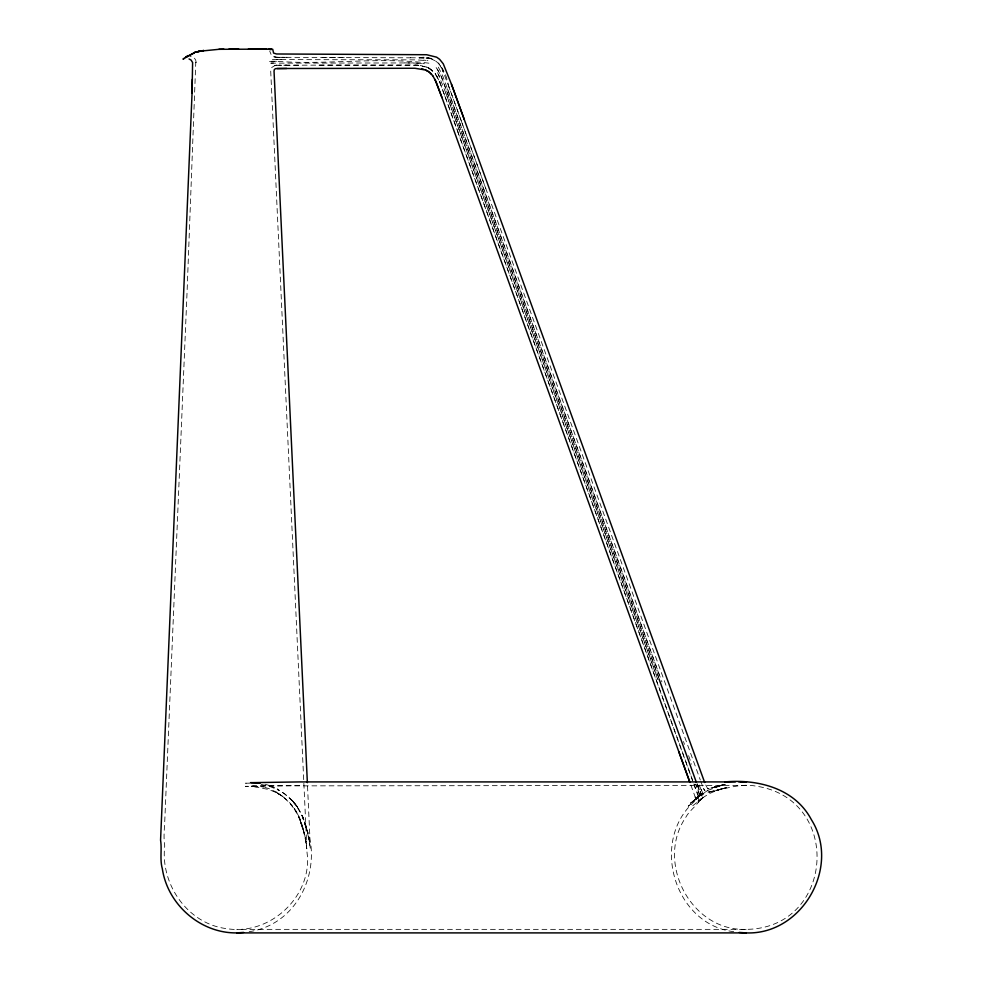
<?xml version="1.0" encoding="UTF-8"?>
<svg xmlns="http://www.w3.org/2000/svg" width="982" height="982" viewBox="0 0 982 982"><rect width="100%" height="100%" fill="white"/><g stroke="black" fill="none" stroke-linecap="round" stroke-linejoin="round"><path stroke-width="0.74" stroke-dasharray="4.91 3.68" d="M733.738 931.685C674.155 924.59 650.096 841.328 693.881 801.975C696.385 798.661 695.833 800.661 695.182 796.991M696.557 798.464L695.489 799.888L698.46 796.512L696.25 798.747M700.35 799.63L701.909 798.292L698.632 801.545L698.312 796.132M698.644 801.521L699.037 800.49L698.141 802.208L698.521 797.359L693.979 784.066L444.92 96.261C440.734 86.011 438.34 71.968 426.814 67.046M698.877 800.993L698.411 801.987L702.596 797.617L699.454 800.551L701.909 798.292L700.399 799.655M696.643 798.341L696.201 798.832L700.51 794.659L695.293 799.115L702.731 793.321L690.42 803.153L707.433 790.535L724.213 784.446L712.392 787.846M698.092 796.954L697.171 797.801L699.859 795.383L688.235 806.296L695.366 799.127L707.531 790.522M692.776 805.731L704.56 796.414L697.588 801.913M698.202 796.733L702.621 793.321L698.705 783.783M702.461 797.924L709.078 793.738L718.137 789.847L716.651 790.301L726.41 787.564L711.447 791.738L726.361 787.564M274.592 65.524L275.255 65.377L271.805 67.427L270.688 70.52L306.335 836.468C306.298 843.243 306.654 849.982 307.501 856.709C309.931 898.714 268.798 935.269 227.431 928.739C188.004 924.418 160.226 884.389 164.73 846.005C163.65 838.959 164.08 831.852 164.608 824.745L187.108 290.942L195.786 62.136L195.811 64.542C197.137 60.503 194.473 56.49 190.275 56.514M715.461 786.926L717.032 786.435M717.13 786.422L715.559 786.926L724.176 784.471M713.595 791.271L727.417 787.466L719.646 789.442M712.269 787.871L726.754 783.931M716.725 790.301L718.223 789.847M714.503 787.122L719.806 785.649M713.791 787.306L718.578 785.981M719.88 785.637L718.677 785.968L725.391 784.274L707.801 788.828L705.162 783.845M710.882 788.092L725.661 784.385M707.85 788.828L709.139 788.595M704.941 790.719C701.651 785.17 704.585 791.983 707.519 792.13C723.538 789.786 739.139 782.998 755.674 786.079C843.219 798.685 834.516 928.616 746.111 929.353L236.748 929.353M709.164 792.302L715.485 790.645L707.531 792.167L709.065 792.29M249.17 931.685C293.066 925.24 317.8 880.51 309.968 838.923L307.44 784.225M276.052 65.278L274.923 65.45L276.998 65.205M270.651 63.155L413.189 62.934L424.875 63.793L422.69 63.425M271.155 63.093L273.561 62.983M269.534 61.387L276.494 61.289C327.313 65.193 379.629 56.588 430.141 63.351M276.666 65.278L275.917 65.291L286.854 65.131M249.858 783.157L245.537 783.206L248.581 783.305M298.589 65.18L278.925 65.254L410.709 64.873L417.755 65.107L426.814 67.144M318.99 65.131L420.284 65.475M746.308 785.428L250.533 785.907L263.704 786.95L261.151 786.275L269.178 788.706L276.74 792.327L275.291 791.48L282.411 796.255L288.892 802.208L294.575 809.34L293.876 808.358L299.191 817.564L304.506 834.148L298.577 816.459L302.517 826.77L306.028 842.274L305.242 837.413L306.777 848.816L305.255 837.13L306.028 842.114C303.978 830.207 301.081 818.104 294.097 808.039L299.301 817.159L304.53 833.841L298.688 816.042M299.743 785.465L245.439 786.337L258.389 786.803L245.439 786.337M276.507 61.289L269.866 61.289M276.629 59.607L284.043 59.62M322.17 57.459L347.542 57.533M286.241 57.324L410.697 57.815M274.015 57.066L276.261 57.251L271.646 55.802L269.755 51.211M286.94 57.337L276.261 57.251M279.514 57.287L287.247 57.398M404.719 62.897L420.321 63.179M410.464 57.742L423.807 57.938M272.382 59.595L416.417 59.877L427.894 60.675M275.512 57.251L279.845 57.361M419.24 57.803C436.695 53.85 446.11 70.765 448.43 85.52L700.313 780.015M419.068 57.791L428.275 58.196L426.102 57.999M275.205 57.202L276.593 57.324M415.276 65.058L417.853 65.217M746.111 929.353C691.267 931.55 654.92 862.343 685.878 817.159C689.094 811.181 694.9 807.241 698.693 801.791C700.571 795.776 694.974 790.044 694.2 784.323M426.237 57.999L428.385 58.257M423.561 60.111L425.832 60.344M261.2 784.409L270.16 786.643L278.606 790.056L277.219 789.393C285.394 793.603 292.427 799.716 297.706 807.229L291.163 799.225C300.222 808.505 305.058 820.805 308.004 833.227L302.468 815.723M254.117 786.656L268.651 789.491L276.691 792.744L284.019 797.224L275.255 791.922C283.062 795.936 289.727 801.84 294.772 809.021M428.398 58.196L430.312 58.478M420.21 65.377L428.741 68.065L433.848 72.067M430.3 58.539L437.469 61.829M264.968 784.201L270.651 785.87L269.24 785.232L278.642 789.638L277.255 788.963L284.755 793.935L291.568 800.121L290.918 799.373L297.521 807.56L296.859 806.676L302.37 816.128L307.992 833.546L301.769 815.109L302.37 816.128M426.777 67.12L428.741 68.065M428.778 67.991L435.308 73.724M702.609 793.247L703.493 794.34M436.143 67.562L440.599 74.877L446.638 90.909L659.401 679.274M438.549 62.934L443.483 72.042L440.513 65.733M703.075 793.837L699.245 785.035M435.198 73.724L440.059 82.758M437.346 69.047L441.655 77.382L446.626 90.909L659.303 679.397M438.316 67.132L442.477 75.27L447.448 88.773L661.905 681.901M436.462 75.602L438.782 80.058M702.007 796.083L697.146 784.029M437.567 72.705L445.84 93.032L657.977 679.495M702.069 795.997L697.257 783.882M438.672 74.693L439.752 76.952M441.495 67.463L448.43 85.52M699.859 795.727L695.673 784.299M699.638 794.598L695.833 784.115M700.804 781.365L703.284 788.08M439.924 82.672L445.067 96.346M448.381 85.397L461.233 120.798M461.196 120.676L485.808 188.618M447.436 88.773L660.309 677.715M683.46 741.508L684.491 744.344M688.591 755.674L691.672 764.168M445.828 93.032L657.842 679.654M444.932 96.261L457.87 131.613M457.71 131.514L692.838 781.377M697.466 784.876L700.583 793.603M697.318 785.023L700.375 793.468M690.898 785.109L695.207 797.077M695.109 797.065L695.489 797.912M305.868 825.752L309.563 841.955L308.704 836.799L310.349 848.706L308.716 836.504L309.563 841.795L305.905 825.346M695.563 798.526L695.686 799.311M698.718 801.116L698.263 802.073L698.705 801.177"/><path stroke-width="1.47" d="M260.156 783.206L250.459 782.666L299.682 781.918L724.925 781.918C757.846 778.972 794.72 788.202 811.378 819.663C841.193 866.824 801.877 935.159 746.148 932.9L236.674 932.9C200.438 933.391 167.578 904.471 162.349 868.812C159.636 859.36 162.079 849.663 160.569 840.15L192.055 93.241L192.607 62.529L191.097 60.074L189.023 58.957M192.055 93.241L192.312 79.309M269.866 49.652L272.738 49.321L273.585 53.102L276.58 53.985L426.642 54.722L436.622 57.177L439.641 59.313L443.287 63.855L451.425 84.121L704.683 782.519M184.309 58.245L182.996 59.153L194.436 52.647M185.831 56.993L188.053 55.532M186.04 57.103L194.522 52.758M194.939 52.304L203.802 50.475L194.767 52.353L199.309 51.236M198.953 51.297L218.925 49.309L263.913 49.137L252.779 49.161M236.674 932.9L243.646 932.421M746.43 781.844L740.993 782.175L746.443 781.844L744.295 781.856M286.67 68.47L275.635 68.605L274.346 69.477L274.039 71.183L307.366 782.691M218.925 49.309L223.908 49.198M743.03 781.868L738.759 781.893M277.01 68.507L414.92 68.261L425.525 70.004L428.79 71.76L432.767 75.737M260.39 49.149L271.756 49.137L270.455 49.125M248.336 49.174L256.695 49.149M266.368 49.125L263.63 49.137L266.662 49.125M735.322 781.905L724.925 781.918M228.867 49.174L238.761 49.174M271.425 49.137L268.859 49.112M739.151 932.421L746.148 932.9M421.744 68.924L423.696 69.391M425.525 70.004L428.79 71.76M430.239 72.913L431.564 74.227M432.767 75.737L435.983 81.604L441.986 97.635L689.904 782.372M434.94 79.395L441.986 97.635M451.425 84.121L464.265 119.46M678.685 751.353L689.88 782.298M659.168 679.335L696.373 782.372"/></g></svg>
